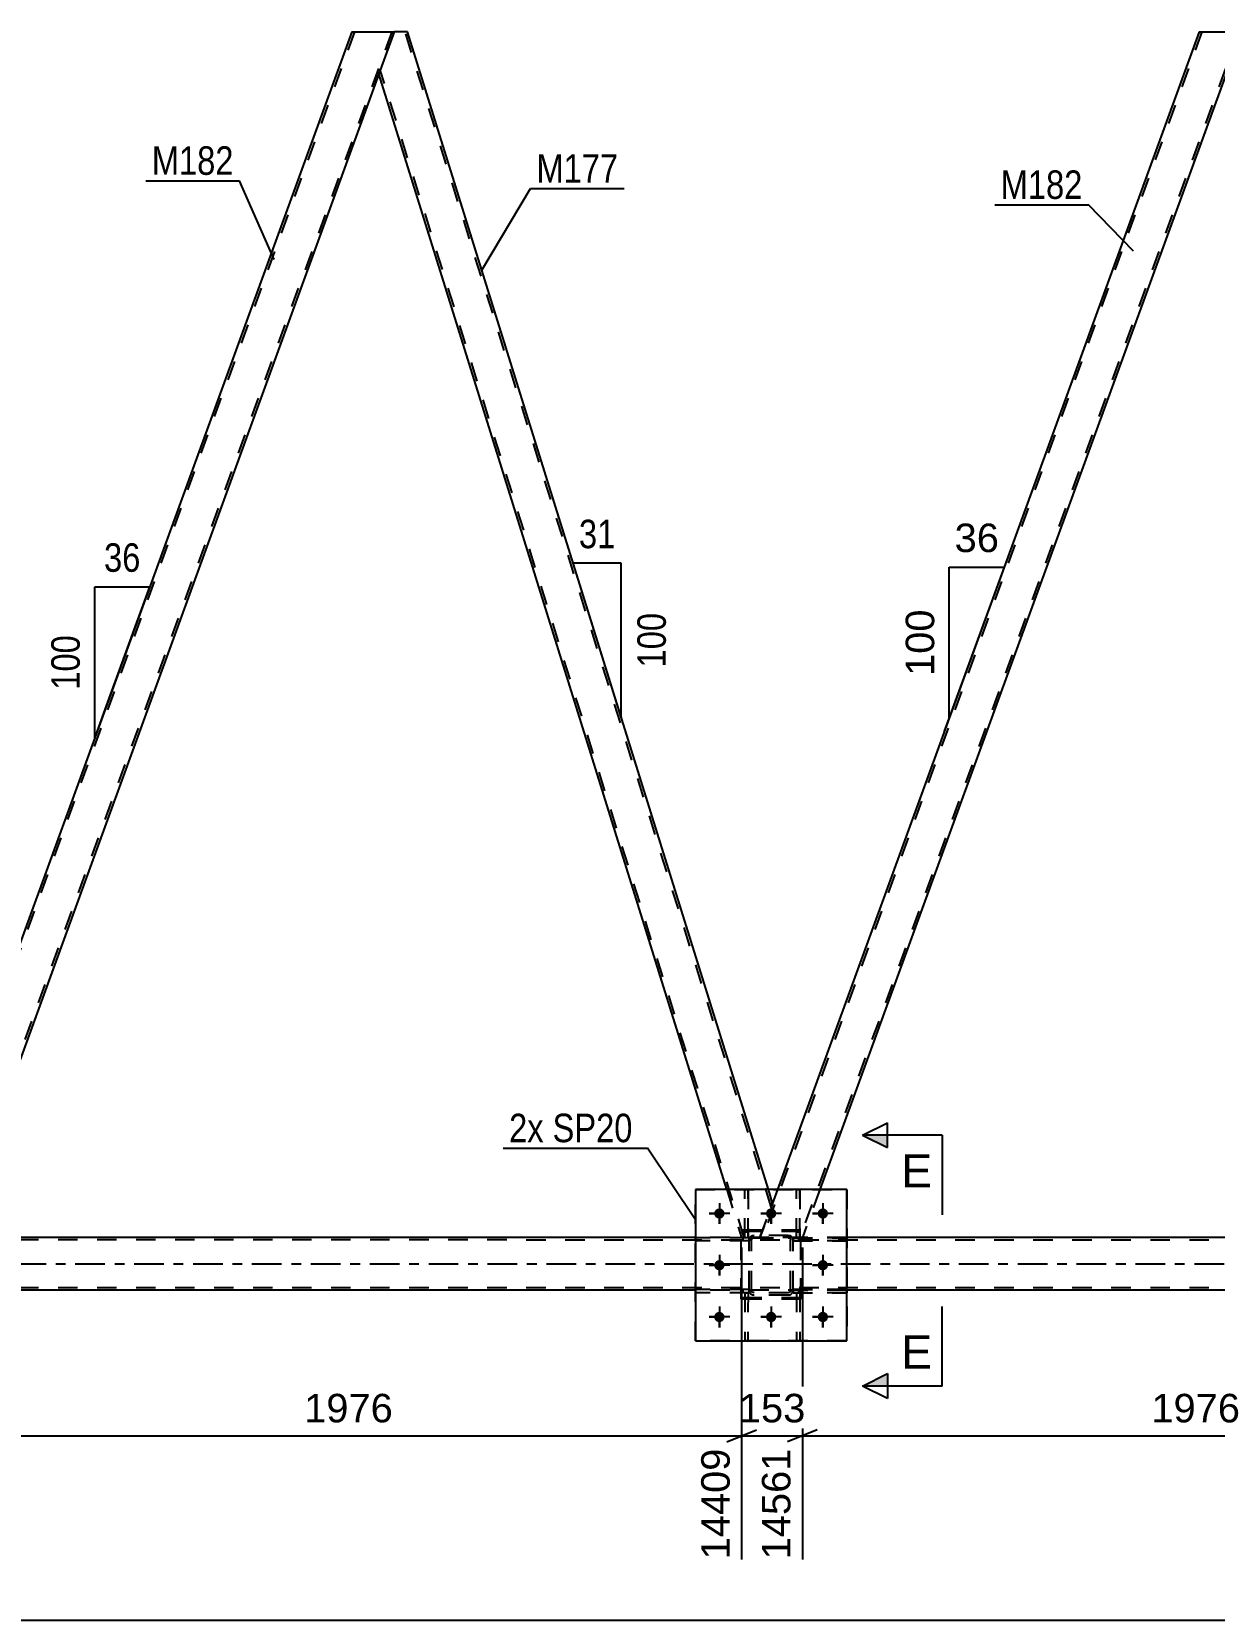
# Model space of a CAD drawing. Header units: millimetres. Extents: x 0 to 841, y 0 to 594.
# Drawn here: x 527.7 to 646.5, y 288 to 447.6 of the extents above; entities that cross this region are included whole.
import ezdxf

# ---------------------------------------------------------------- set-up
doc = ezdxf.new("R2010")
doc.units = ezdxf.units.MM
doc.linetypes.add('DXK_LINE_DOT2', pattern=[3.9198, 1.9599, -1.9599])
doc.linetypes.add('DXK_LINE_DOT3', pattern=[5.9187, 2.979, -0.9799, 0.9799, -0.9799])
doc.styles.add('Arial', font='ARIAL.TTF', dxfattribs={"height": 0.2})
doc.styles.add('Arial Narrow', font='ARIALN.TTF', dxfattribs={"height": 0.2})

# ---------------------------------------------------------------- blocks, each defined once
blk = doc.blocks.new('Part-318464264-3175 - 2863')
at = {"color": 7, "linetype": 'DXK_LINE_DOT2'}
for p, q in [((594.39, 316.04), (594.39, 331.24)), ((594.39, 331.24), (609.59, 331.24)), ((609.59, 331.24), (609.59, 316.04)), ((609.59, 316.04), (594.39, 316.04))]:
    blk.add_line(p, q, dxfattribs=at)
blk = doc.blocks.new('Part-318464264-3322 - 2863')
at = {"color": 7, "linetype": 'DXK_LINE_DOT2'}
for p, q in [((645.26, 447.62), (601.13, 326.42)), ((649, 447.62), (604.88, 326.42)), ((645.26, 447.62), (645.28, 447.62)), ((649.26, 447.62), (647.72, 443.38)), ((602.63, 331.24), (600.87, 326.42)), ((606.89, 331.24), (605.13, 326.42)), ((605.13, 326.42), (600.87, 326.42))]:
    blk.add_line(p, q, dxfattribs=at)
at = {"color": 2, "linetype": 'Continuous'}
for p, q in [((645, 447.62), (602.63, 331.24)), ((645, 447.62), (649.26, 447.62)), ((647.72, 443.38), (606.89, 331.24))]:
    blk.add_line(p, q, dxfattribs=at)
blk = doc.blocks.new('Part-318464264-2978 - 2863')
at = {"color": 2, "linetype": 'Continuous'}
for p, q in [((604.55, 331.24), (604.55, 331.24)), ((604.87, 331.24), (604.55, 331.24)), ((604.87, 331.24), (604.87, 331.24))]:
    blk.add_line(p, q, dxfattribs=at)
at = {"color": 7, "linetype": 'DXK_LINE_DOT2'}
for p, q in [((604.55, 326.4), (604.55, 331.24)), ((604.87, 326.4), (604.87, 331.24)), ((604.55, 327), (604.87, 327)), ((604.87, 326.4), (604.55, 326.4))]:
    blk.add_line(p, q, dxfattribs=at)
blk = doc.blocks.new('Part-318464264-3282 - 2863')
at = {"color": 7, "linetype": 'DXK_LINE_DOT2'}
for p, q in [((604.99, 327.18), (598.99, 327.18)), ((598.99, 320.38), (598.99, 327.18)), ((604.99, 320.38), (604.99, 327.18)), ((604.99, 320.38), (598.99, 320.38))]:
    blk.add_line(p, q, dxfattribs=at)
blk = doc.blocks.new('Part-318464264-2979 - 2863')
at = {"color": 7, "linetype": 'DXK_LINE_DOT2'}
for p, q in [((599.35, 326.4), (599.35, 331.24)), ((599.35, 331.24), (599.67, 331.24)), ((599.67, 331.24), (599.67, 326.4)), ((599.35, 327), (599.67, 327)), ((599.67, 326.4), (599.35, 326.4))]:
    blk.add_line(p, q, dxfattribs=at)
blk = doc.blocks.new('Part-318464264-2980 - 2863')
at = {"color": 7, "linetype": 'DXK_LINE_DOT2'}
for p, q in [((599.79, 321.2), (594.39, 321.2)), ((594.39, 321.2), (594.39, 320.88)), ((599.19, 320.88), (599.19, 321.2)), ((599.79, 320.88), (599.79, 321.2)), ((599.79, 320.88), (594.39, 320.88))]:
    blk.add_line(p, q, dxfattribs=at)
blk = doc.blocks.new('Part-318464264-2987 - 2863')
at = {"color": 7, "linetype": 'DXK_LINE_DOT2'}
for p, q in [((599.79, 326.4), (594.39, 326.4)), ((594.39, 326.4), (594.39, 326.08)), ((599.79, 326.08), (594.39, 326.08)), ((599.19, 326.08), (599.19, 326.4)), ((599.79, 326.08), (599.79, 326.4))]:
    blk.add_line(p, q, dxfattribs=at)
blk = doc.blocks.new('Part-318464264-2988 - 2863')
at = {"color": 7, "linetype": 'DXK_LINE_DOT2'}
for p, q in [((609.59, 321.2), (604.19, 321.2)), ((604.19, 321.2), (604.19, 320.88)), ((604.79, 320.88), (604.79, 321.2)), ((609.59, 320.88), (609.59, 321.2)), ((604.19, 320.88), (609.59, 320.88))]:
    blk.add_line(p, q, dxfattribs=at)
blk = doc.blocks.new('Part-318464264-3011 - 2863')
at = {"color": 7, "linetype": 'DXK_LINE_DOT2'}
for p, q in [((599.35, 320.88), (599.34, 316.04)), ((599.35, 320.88), (599.67, 320.88)), ((599.35, 320.28), (599.67, 320.28)), ((599.67, 320.88), (599.66, 316.04)), ((599.66, 316.04), (599.34, 316.04))]:
    blk.add_line(p, q, dxfattribs=at)
blk = doc.blocks.new('Part-318464264-3163 - 2863')
at = {"color": 7, "linetype": 'DXK_LINE_DOT2'}
for p, q in [((604.54, 320.88), (604.86, 320.88)), ((604.54, 320.88), (604.54, 316.04)), ((604.54, 320.28), (604.86, 320.28)), ((604.86, 320.88), (604.86, 316.04)), ((604.86, 316.04), (604.54, 316.04))]:
    blk.add_line(p, q, dxfattribs=at)
blk = doc.blocks.new('Part-318464264-3037 - 2863')
at = {"color": 7, "linetype": 'DXK_LINE_DOT2'}
for p, q in [((755.73, 326.16), (70.41, 326.23)), ((609.59, 326.42), (594.39, 326.42)), ((755.73, 321.36), (70.41, 321.43)), ((609.59, 321.14), (594.39, 321.14))]:
    blk.add_line(p, q, dxfattribs=at)
at = {"color": 2, "linetype": 'Continuous'}
for p, q in [((594.39, 326.42), (354.19, 326.44)), ((755.73, 326.4), (609.59, 326.42)), ((594.39, 321.14), (354.19, 321.16)), ((755.73, 321.12), (609.59, 321.14))]:
    blk.add_line(p, q, dxfattribs=at)
at = {"color": 7, "linetype": 'DXK_LINE_DOT3'}
blk.add_line((70.41, 323.83), (755.73, 323.76), dxfattribs=at)
blk = doc.blocks.new('Bolt-318464264-3039 - 2863')
at = {"color": 1, "linetype": 'Continuous'}
for p, q in [((596.79, 329.88), (596.79, 329.19)), ((601.99, 329.88), (601.99, 329.19)), ((607.19, 329.88), (607.19, 329.19)), ((595.75, 328.84), (596.44, 328.84)), ((596.79, 327.8), (596.79, 328.49)), ((597.83, 328.84), (597.14, 328.84)), ((600.95, 328.84), (601.64, 328.84)), ((601.99, 327.8), (601.99, 328.49)), ((603.03, 328.84), (602.34, 328.84)), ((606.15, 328.84), (606.84, 328.84)), ((607.19, 327.8), (607.19, 328.49)), ((608.23, 328.84), (607.54, 328.84)), ((596.79, 324.68), (596.79, 323.99)), ((607.19, 324.68), (607.19, 323.99)), ((595.75, 323.64), (596.44, 323.64)), ((596.79, 322.6), (596.79, 323.29)), ((597.83, 323.64), (597.14, 323.64)), ((606.15, 323.64), (606.84, 323.64)), ((607.19, 322.6), (607.19, 323.29)), ((608.23, 323.64), (607.54, 323.64)), ((596.79, 319.48), (596.79, 318.79)), ((601.99, 319.48), (601.99, 318.79)), ((607.19, 319.48), (607.19, 318.79)), ((595.75, 318.44), (596.44, 318.44)), ((596.79, 317.4), (596.79, 318.09)), ((597.83, 318.44), (597.14, 318.44)), ((600.95, 318.44), (601.64, 318.44)), ((601.99, 317.4), (601.99, 318.09)), ((603.03, 318.44), (602.34, 318.44)), ((606.15, 318.44), (606.84, 318.44)), ((607.19, 317.4), (607.19, 318.09)), ((608.23, 318.44), (607.54, 318.44))]:
    blk.add_line(p, q, dxfattribs=at)
blk = doc.blocks.new('Bolt-318464264-3040 - 2863')
at = {"linetype": 'Continuous'}
for points in [[(597.31, 328.84, -1), (596.27, 328.84, -1)], [(602.51, 328.84, -1), (601.47, 328.84, -1)], [(607.71, 328.84, -1), (606.67, 328.84, -1)], [(597.31, 323.64, -1), (596.27, 323.64, -1)], [(607.71, 323.64, -1), (606.67, 323.64, -1)], [(597.31, 318.44, -1), (596.27, 318.44, -1)], [(602.51, 318.44, -1), (601.47, 318.44, -1)], [(607.71, 318.44, -1), (606.67, 318.44, -1)]]:
    blk.add_hatch(color=1, dxfattribs=at).paths.add_polyline_path(points)
at = {"color": 1, "linetype": 'Continuous'}
for p, q in [((596.79, 329.88), (596.79, 327.8)), ((601.99, 329.88), (601.99, 327.8)), ((607.19, 329.88), (607.19, 327.8)), ((597.83, 328.84), (595.75, 328.84)), ((603.03, 328.84), (600.95, 328.84)), ((608.23, 328.84), (606.15, 328.84)), ((596.79, 324.68), (596.79, 322.6)), ((607.19, 324.68), (607.19, 322.6)), ((597.83, 323.64), (595.75, 323.64)), ((608.23, 323.64), (606.15, 323.64)), ((596.79, 319.48), (596.79, 317.4)), ((601.99, 319.48), (601.99, 317.4)), ((607.19, 319.48), (607.19, 317.4)), ((597.83, 318.44), (595.75, 318.44)), ((603.03, 318.44), (600.95, 318.44)), ((608.23, 318.44), (606.15, 318.44))]:
    blk.add_line(p, q, dxfattribs=at)
blk = doc.blocks.new('Part-318464264-3090 - 2863')
at = {"color": 7, "linetype": 'DXK_LINE_DOT2'}
for p, q in [((599.35, 320.88), (599.34, 316.04)), ((599.67, 320.88), (599.35, 320.88)), ((599.35, 320.28), (599.67, 320.28)), ((599.67, 320.88), (599.66, 316.04)), ((599.34, 316.04), (599.66, 316.04))]:
    blk.add_line(p, q, dxfattribs=at)
blk = doc.blocks.new('Part-318464264-3166 - 2863')
at = {"color": 7, "linetype": 'DXK_LINE_DOT2'}
for p, q in [((604.86, 320.88), (604.54, 320.88)), ((604.54, 320.88), (604.54, 316.04)), ((604.54, 320.28), (604.86, 320.28)), ((604.86, 320.88), (604.86, 316.04)), ((604.54, 316.04), (604.86, 316.04))]:
    blk.add_line(p, q, dxfattribs=at)
blk = doc.blocks.new('Part-318464264-3180 - 2863')
at = {"color": 2, "linetype": 'Continuous'}
for p, q in [((594.39, 331.24), (594.39, 316.04)), ((609.59, 331.24), (594.39, 331.24)), ((609.59, 316.04), (609.59, 331.24)), ((594.39, 316.04), (609.59, 316.04))]:
    blk.add_line(p, q, dxfattribs=at)
blk = doc.blocks.new('Part-318464264-3192 - 2863')
at = {"color": 2, "linetype": 'Continuous'}
for p, q in [((599.35, 331.24), (599.35, 331.24)), ((599.67, 331.24), (599.35, 331.24)), ((599.67, 331.24), (599.67, 331.24))]:
    blk.add_line(p, q, dxfattribs=at)
at = {"color": 7, "linetype": 'DXK_LINE_DOT2'}
for p, q in [((599.35, 326.4), (599.35, 331.24)), ((599.67, 326.4), (599.67, 331.24)), ((599.35, 327), (599.67, 327)), ((599.67, 326.4), (599.35, 326.4))]:
    blk.add_line(p, q, dxfattribs=at)
blk = doc.blocks.new('Part-318464264-3247 - 2863')
at = {"color": 7, "linetype": 'DXK_LINE_DOT2'}
for p, q in [((604.55, 326.4), (604.55, 331.24)), ((604.55, 331.24), (604.87, 331.24)), ((604.87, 331.24), (604.87, 326.4)), ((604.55, 327), (604.87, 327)), ((604.87, 326.4), (604.55, 326.4))]:
    blk.add_line(p, q, dxfattribs=at)
blk = doc.blocks.new('Part-318464264-3249 - 2863')
at = {"color": 7, "linetype": 'DXK_LINE_DOT2'}
for p, q in [((599.79, 321.2), (594.39, 321.2)), ((594.39, 320.88), (594.39, 321.2)), ((599.19, 320.88), (599.19, 321.2)), ((599.79, 321.2), (599.79, 320.88)), ((599.79, 320.88), (594.39, 320.88))]:
    blk.add_line(p, q, dxfattribs=at)
blk = doc.blocks.new('Part-318464264-3250 - 2863')
at = {"color": 7, "linetype": 'DXK_LINE_DOT2'}
for p, q in [((599.79, 326.4), (594.39, 326.4)), ((594.39, 326.08), (594.39, 326.4)), ((599.79, 326.08), (594.39, 326.08)), ((599.19, 326.08), (599.19, 326.4)), ((599.79, 326.4), (599.79, 326.08))]:
    blk.add_line(p, q, dxfattribs=at)
blk = doc.blocks.new('Part-318464264-3251 - 2863')
at = {"color": 7, "linetype": 'DXK_LINE_DOT2'}
for p, q in [((604.19, 320.88), (604.19, 321.2)), ((604.19, 321.2), (609.59, 321.2)), ((604.79, 320.88), (604.79, 321.2)), ((609.59, 321.2), (609.59, 320.88)), ((609.59, 320.88), (604.19, 320.88))]:
    blk.add_line(p, q, dxfattribs=at)
blk = doc.blocks.new('Part-318464264-3252 - 2863')
at = {"color": 7, "linetype": 'DXK_LINE_DOT2'}
for p, q in [((604.19, 326.08), (604.19, 326.4)), ((604.19, 326.4), (609.59, 326.4)), ((609.59, 326.08), (604.19, 326.08)), ((604.79, 326.08), (604.79, 326.4)), ((609.59, 326.4), (609.59, 326.08))]:
    blk.add_line(p, q, dxfattribs=at)
blk = doc.blocks.new('Part-318464264-3257 - 2863')
at = {"color": 7, "linetype": 'DXK_LINE_DOT2'}
for p, q in [((609.59, 326.4), (604.19, 326.4)), ((604.19, 326.4), (604.19, 326.08)), ((604.19, 326.08), (609.59, 326.08)), ((604.79, 326.08), (604.79, 326.4)), ((609.59, 326.08), (609.59, 326.4))]:
    blk.add_line(p, q, dxfattribs=at)
blk = doc.blocks.new('Part-318464264-3258 - 2863')
at = {"color": 7, "linetype": 'DXK_LINE_DOT2'}
for p, q in [((599.79, 326.16), (599.83, 326.34)), ((599.83, 326.34), (599.79, 326.16)), ((599.79, 321.12), (599.79, 326.16)), ((600.03, 326.16), (600.05, 326.25)), ((600.03, 321.12), (600.03, 326.16)), ((600.05, 326.25), (600.1, 326.33)), ((600.09, 326.6), (600.27, 326.64)), ((600.27, 326.64), (600.09, 326.6)), ((600.1, 326.33), (600.18, 326.38)), ((600.18, 326.38), (600.27, 326.4)), ((603.71, 326.64), (600.27, 326.64)), ((600.27, 326.4), (603.71, 326.4)), ((603.71, 326.64), (603.9, 326.6)), ((603.9, 326.6), (603.71, 326.64)), ((603.71, 326.4), (603.8, 326.38)), ((603.8, 326.38), (603.88, 326.33)), ((603.88, 326.33), (603.93, 326.25)), ((603.93, 326.25), (603.95, 326.16)), ((603.95, 321.12), (603.95, 326.16)), ((604.16, 326.34), (604.19, 326.16)), ((604.19, 326.16), (604.16, 326.34)), ((604.19, 321.12), (604.19, 326.16)), ((599.83, 320.94), (599.79, 321.12)), ((599.79, 321.12), (599.83, 320.94)), ((600.05, 321.03), (600.03, 321.12)), ((600.1, 320.95), (600.05, 321.03)), ((600.18, 320.9), (600.1, 320.95)), ((603.88, 320.95), (603.8, 320.9)), ((603.93, 321.03), (603.88, 320.95)), ((603.95, 321.12), (603.93, 321.03)), ((604.19, 321.12), (604.15, 320.94)), ((604.15, 320.94), (604.19, 321.12)), ((600.27, 320.64), (600.09, 320.68)), ((600.09, 320.68), (600.27, 320.64)), ((600.27, 320.88), (600.18, 320.9)), ((603.71, 320.88), (600.27, 320.88)), ((603.71, 320.64), (600.27, 320.64)), ((603.8, 320.9), (603.71, 320.88)), ((603.9, 320.68), (603.71, 320.64)), ((603.71, 320.64), (603.9, 320.68))]:
    blk.add_line(p, q, dxfattribs=at)
at = {"color": 7, "linetype": 'DXK_LINE_DOT3'}
blk.add_line((601.99, 323.64), (601.99, 323.64), dxfattribs=at)
at = {"color": 7, "linetype": 'DXK_LINE_DOT2'}
for centre, start, end in [((600.27, 326.16), 112.4946, 157.4946), ((600.27, 326.16), 112.4946, 157.4946), ((603.71, 326.16), 22.4946, 67.4946), ((603.71, 326.16), 22.4946, 67.4946), ((600.27, 321.12), 202.4946, 247.4946), ((600.27, 321.12), 202.4946, 247.4946), ((603.71, 321.12), 292.4946, 337.4946), ((603.71, 321.12), 292.4946, 337.4946)]:
    blk.add_arc(centre, 0.48, start, end, dxfattribs=at)
blk = doc.blocks.new('Part-318464264-3281 - 2863')
at = {"color": 7, "linetype": 'DXK_LINE_DOT2'}
for p, q in [((604.99, 327.04), (598.99, 327.04)), ((598.99, 320.24), (598.99, 327.04)), ((604.99, 320.24), (604.99, 327.04)), ((604.99, 320.24), (598.99, 320.24))]:
    blk.add_line(p, q, dxfattribs=at)
blk = doc.blocks.new('Part-318464264-3291 - 2863')
at = {"color": 2, "linetype": 'Continuous'}
for p, q in [((564.12, 447.62), (562.58, 443.39)), ((565.45, 447.62), (564.12, 447.62)), ((601.72, 331.24), (565.45, 447.62)), ((597.53, 331.24), (562.58, 443.39))]:
    blk.add_line(p, q, dxfattribs=at)
at = {"color": 7, "linetype": 'DXK_LINE_DOT2'}
for p, q in [((602, 329.51), (565.2, 447.62)), ((599.28, 326.42), (562.72, 443.76)), ((597.53, 331.24), (599.03, 326.42)), ((602.14, 329.89), (601.72, 331.24)), ((600.87, 326.42), (602.14, 329.89)), ((599.03, 326.42), (600.87, 326.42))]:
    blk.add_line(p, q, dxfattribs=at)
blk = doc.blocks.new('Part-318464264-3317 - 2863')
at = {"color": 7, "linetype": 'DXK_LINE_DOT2'}
for p, q in [((560.12, 447.62), (516, 326.42)), ((563.87, 447.62), (519.74, 326.42)), ((560.12, 447.62), (560.14, 447.62)), ((564.12, 447.62), (562.58, 443.39)), ((517, 329.89), (515.74, 326.42)), ((520, 326.42), (515.74, 326.42))]:
    blk.add_line(p, q, dxfattribs=at)
at = {"color": 2, "linetype": 'Continuous'}
for p, q in [((559.86, 447.62), (517, 329.89)), ((559.86, 447.62), (564.12, 447.62)), ((562.58, 443.39), (520, 326.42))]:
    blk.add_line(p, q, dxfattribs=at)
blk = doc.blocks.new('Part-318464264-3335 - 2863')
at = {"color": 7, "linetype": 'DXK_LINE_DOT2'}
for p, q in [((599.79, 326.16), (599.83, 326.34)), ((599.83, 326.34), (599.79, 326.16)), ((599.79, 321.12), (599.79, 326.16)), ((600.03, 326.16), (600.05, 326.25)), ((600.03, 321.12), (600.03, 326.16)), ((600.05, 326.25), (600.1, 326.33)), ((600.09, 326.6), (600.27, 326.64)), ((600.27, 326.64), (600.09, 326.6)), ((600.1, 326.33), (600.18, 326.38)), ((600.18, 326.38), (600.27, 326.4)), ((603.71, 326.64), (600.27, 326.64)), ((600.27, 326.4), (603.71, 326.4)), ((603.71, 326.64), (603.9, 326.6)), ((603.9, 326.6), (603.71, 326.64)), ((603.71, 326.4), (603.8, 326.38)), ((603.8, 326.38), (603.88, 326.33)), ((603.88, 326.33), (603.93, 326.25)), ((603.93, 326.25), (603.95, 326.16)), ((603.95, 321.12), (603.95, 326.16)), ((604.16, 326.34), (604.19, 326.16)), ((604.19, 326.16), (604.16, 326.34)), ((604.19, 321.12), (604.19, 326.16)), ((599.83, 320.94), (599.79, 321.12)), ((599.79, 321.12), (599.83, 320.94)), ((600.05, 321.03), (600.03, 321.12)), ((600.1, 320.95), (600.05, 321.03)), ((600.18, 320.9), (600.1, 320.95)), ((603.88, 320.95), (603.8, 320.9)), ((603.93, 321.03), (603.88, 320.95)), ((603.95, 321.12), (603.93, 321.03)), ((604.19, 321.12), (604.15, 320.94)), ((604.15, 320.94), (604.19, 321.12)), ((600.27, 320.64), (600.09, 320.68)), ((600.09, 320.68), (600.27, 320.64)), ((600.27, 320.88), (600.18, 320.9)), ((603.71, 320.88), (600.27, 320.88)), ((603.71, 320.64), (600.27, 320.64)), ((603.8, 320.9), (603.71, 320.88)), ((603.9, 320.68), (603.71, 320.64)), ((603.71, 320.64), (603.9, 320.68))]:
    blk.add_line(p, q, dxfattribs=at)
at = {"color": 7, "linetype": 'DXK_LINE_DOT3'}
blk.add_line((601.99, 323.64), (601.99, 323.64), dxfattribs=at)
at = {"color": 7, "linetype": 'DXK_LINE_DOT2'}
for centre, start, end in [((600.27, 326.16), 112.4946, 157.4946), ((600.27, 326.16), 112.4946, 157.4946), ((603.71, 326.16), 22.4946, 67.4946), ((603.71, 326.16), 22.4946, 67.4946), ((600.27, 321.12), 202.4946, 247.4946), ((600.27, 321.12), 202.4946, 247.4946), ((603.71, 321.12), 292.4946, 337.4946), ((603.71, 321.12), 292.4946, 337.4946)]:
    blk.add_arc(centre, 0.48, start, end, dxfattribs=at)
blk = doc.blocks.new('StraightDimension-318464264-4288 - 2863')
at = {"color": 7, "linetype": 'Continuous'}
blk.add_line((61.15, 287.96), (800.02, 287.96), dxfattribs=at)
blk = doc.blocks.new('StraightDimension-318464264-4093 - 2863')
at = {"color": 7, "linetype": 'Continuous'}
for p, q in [((605.13, 325.42), (605.13, 294.08)), ((684.16, 325.41), (684.16, 294.08)), ((606.63, 307.1), (603.63, 305.9)), ((682.66, 305.9), (685.66, 307.1)), ((605.13, 306.5), (684.16, 306.5))]:
    blk.add_line(p, q, dxfattribs=at)
at = {"color": 0}
blk.add_wipeout([(649.7, 307.25), (649.7, 311.45), (639.6, 311.45), (639.6, 307.25)], dxfattribs=at)
at = {"color": 0, "linetype": 'Continuous'}
blk.add_wipeout([(683.56, 305.8), (679.36, 305.8), (679.36, 293.48), (683.56, 293.48)], dxfattribs=at)
at = {"color": 3, "style": 'Arial'}
blk.add_text('1976', height=2.865, dxfattribs=at).set_placement((640.2, 307.85))
at = {"color": 3, "linetype": 'Continuous', "style": 'Arial'}
blk.add_text('16537', height=2.865, rotation=90.0002, dxfattribs=at).set_placement((682.96, 294.08))
blk = doc.blocks.new('StraightDimension-318464264-4079 - 2863')
at = {"color": 7, "linetype": 'Continuous'}
for p, q in [((599.03, 325.42), (599.03, 294.08)), ((605.13, 325.42), (605.13, 294.08)), ((597.53, 305.9), (600.53, 307.1)), ((606.63, 307.1), (603.63, 305.9)), ((599.03, 306.5), (605.13, 306.5))]:
    blk.add_line(p, q, dxfattribs=at)
at = {"color": 0}
blk.add_wipeout([(606.02, 307.25), (606.02, 311.45), (598.15, 311.45), (598.15, 307.25)], dxfattribs=at)
at = {"color": 0, "linetype": 'Continuous'}
blk.add_wipeout([(604.53, 305.8), (600.33, 305.8), (600.33, 293.48), (604.53, 293.48)], dxfattribs=at)
at = {"color": 3, "style": 'Arial'}
blk.add_text('153', height=2.865, dxfattribs=at).set_placement((598.75, 307.85))
at = {"color": 3, "linetype": 'Continuous', "style": 'Arial'}
blk.add_text('14561', height=2.865, rotation=90.0002, dxfattribs=at).set_placement((603.93, 294.08))
blk = doc.blocks.new('AngleDimension-318464264-3406 - 2863')
at = {"color": 7, "linetype": 'Continuous'}
for p, q in [((534.02, 391.84), (539.56, 391.84)), ((534.02, 376.62), (539.56, 391.84)), ((534.02, 376.62), (534.02, 391.84)), ((534.8, 378.77), (539.56, 391.84))]:
    blk.add_line(p, q, dxfattribs=at)
at = {"color": 0}
for points in [[(539.22, 392.74), (539.22, 396.94), (534.36, 396.94), (534.36, 392.74)], [(533.12, 387.58), (528.92, 387.58), (528.92, 380.89), (533.12, 380.89)]]:
    blk.add_wipeout(points, dxfattribs=at)
at = {"color": 3, "style": 'Arial Narrow'}
blk.add_text('36', height=2.863, dxfattribs=at).set_placement((534.96, 393.34))
blk.add_text('100', height=2.863, rotation=90.0002, dxfattribs=at).set_placement((532.52, 381.49))
blk = doc.blocks.new('AngleDimension-318464264-3392 - 2863')
at = {"color": 7, "linetype": 'Continuous'}
for p, q in [((586.91, 394.21), (582.1, 394.21)), ((586.91, 378.74), (582.1, 394.21)), ((586.91, 378.74), (586.91, 394.21)), ((586.88, 378.85), (586.91, 378.74))]:
    blk.add_line(p, q, dxfattribs=at)
at = {"color": 0}
for points in [[(586.93, 395.11), (586.93, 399.31), (582.08, 399.31), (582.08, 395.11)], [(592.01, 389.82), (587.81, 389.82), (587.81, 383.13), (592.01, 383.13)]]:
    blk.add_wipeout(points, dxfattribs=at)
at = {"color": 3, "style": 'Arial Narrow'}
blk.add_text('31', height=2.863, dxfattribs=at).set_placement((582.68, 395.71))
blk.add_text('100', height=2.863, rotation=90.0002, dxfattribs=at).set_placement((591.41, 383.73))
blk = doc.blocks.new('AngleDimension-318464264-3878 - 2863')
at = {"color": 7, "linetype": 'Continuous'}
for p, q in [((619.88, 393.82), (625.43, 393.82)), ((619.88, 378.59), (625.43, 393.82)), ((619.88, 378.59), (619.88, 393.82)), ((619.42, 377.32), (619.88, 378.59))]:
    blk.add_line(p, q, dxfattribs=at)
at = {"color": 0}
for points in [[(625.48, 394.72), (625.48, 398.92), (619.83, 398.92), (619.83, 394.72)], [(618.98, 390.14), (614.78, 390.14), (614.78, 382.27), (618.98, 382.27)]]:
    blk.add_wipeout(points, dxfattribs=at)
at = {"color": 3, "style": 'Arial'}
blk.add_text('36', height=2.865, dxfattribs=at).set_placement((620.43, 395.32))
blk.add_text('100', height=2.865, rotation=90.0002, dxfattribs=at).set_placement((618.38, 382.87))
blk = doc.blocks.new('StraightDimension-318464264-4065 - 2863')
at = {"color": 7, "linetype": 'Continuous'}
for p, q in [((520, 325.42), (520, 294.08)), ((599.03, 325.42), (599.03, 294.08)), ((521.5, 307.1), (518.5, 305.9)), ((597.53, 305.9), (600.53, 307.1)), ((520, 306.5), (599.03, 306.5))]:
    blk.add_line(p, q, dxfattribs=at)
at = {"color": 0}
blk.add_wipeout([(564.56, 307.25), (564.56, 311.45), (554.47, 311.45), (554.47, 307.25)], dxfattribs=at)
at = {"color": 0, "linetype": 'Continuous'}
blk.add_wipeout([(598.43, 305.8), (594.23, 305.8), (594.23, 293.48), (598.43, 293.48)], dxfattribs=at)
at = {"color": 3, "style": 'Arial'}
blk.add_text('1976', height=2.865, dxfattribs=at).set_placement((555.07, 307.85))
at = {"color": 3, "linetype": 'Continuous', "style": 'Arial'}
blk.add_text('14409', height=2.865, rotation=90.0002, dxfattribs=at).set_placement((597.83, 294.08))
blk = doc.blocks.new('Mark-318464264-3287 - 2863')
at = {"color": 0}
blk.add_wipeout([(586.64, 432.45), (586.64, 435.45), (578.41, 435.45), (578.41, 432.45)], dxfattribs=at)
blk.add_wipeout([(586.64, 432.45), (586.64, 435.45), (578.41, 435.45), (578.41, 432.45)], dxfattribs=at)
at = {"color": 30, "linetype": 'Continuous'}
for p, q in [((572.92, 423.65), (577.81, 431.85)), ((577.81, 431.85), (587.24, 431.85))]:
    blk.add_line(p, q, dxfattribs=at)
at = {"color": 3, "style": 'Arial Narrow'}
blk.add_text('M177', height=2.863, dxfattribs=at).set_placement((578.41, 432.45))
blk = doc.blocks.new('Mark-318464264-3313 - 2863')
at = {"color": 0}
blk.add_wipeout([(547.98, 433.24), (547.98, 436.24), (539.76, 436.24), (539.76, 433.24)], dxfattribs=at)
blk.add_wipeout([(547.98, 433.24), (547.98, 436.24), (539.76, 436.24), (539.76, 433.24)], dxfattribs=at)
at = {"color": 30, "linetype": 'Continuous'}
for p in [(539.16, 432.64), (552.06, 424.72)]:
    blk.add_line(p, (548.58, 432.64), dxfattribs=at)
at = {"color": 3, "style": 'Arial Narrow'}
blk.add_text('M182', height=2.863, dxfattribs=at).set_placement((539.76, 433.24))
blk = doc.blocks.new('Mark-318464264-3318 - 2863')
at = {"color": 0}
blk.add_wipeout([(633.28, 430.82), (633.28, 433.82), (625.06, 433.82), (625.06, 430.82)], dxfattribs=at)
blk.add_wipeout([(633.28, 430.82), (633.28, 433.82), (625.06, 433.82), (625.06, 430.82)], dxfattribs=at)
at = {"color": 30, "linetype": 'Continuous'}
for p in [(624.46, 430.22), (638.42, 425.58)]:
    blk.add_line(p, (633.88, 430.22), dxfattribs=at)
at = {"color": 3, "style": 'Arial Narrow'}
blk.add_text('M182', height=2.863, dxfattribs=at).set_placement((625.06, 430.82))
blk = doc.blocks.new('SectionMark-318464264-4374 - 2863')
at = {"linetype": 'Continuous'}
for points in [[(613.67, 336.71), (613.67, 335.46), (611.17, 336.71)], [(613.67, 312.75), (613.67, 311.5), (611.17, 311.5)]]:
    blk.add_hatch(color=6, dxfattribs=at).paths.add_polyline_path(points)
at = {"color": 6, "linetype": 'Continuous'}
for p, q in [((611.17, 336.71), (613.67, 337.96)), ((613.67, 335.46), (613.67, 337.96)), ((619.17, 336.71), (611.17, 336.71)), ((611.17, 336.71), (613.67, 335.46)), ((619.17, 336.71), (619.17, 328.71)), ((619.17, 311.5), (619.17, 319.5)), ((611.17, 311.5), (613.67, 312.75)), ((619.17, 311.5), (611.17, 311.5)), ((613.67, 310.25), (611.17, 311.5)), ((613.67, 312.75), (613.67, 310.25))]:
    blk.add_line(p, q, dxfattribs=at)
at = {"color": 0, "linetype": 'Continuous'}
for points in [[(618.17, 331.46), (618.17, 334.96), (615.06, 334.96), (615.06, 331.46)], [(618.17, 313.25), (618.17, 316.75), (615.06, 316.75), (615.06, 313.25)]]:
    blk.add_wipeout(points, dxfattribs=at)
at = {"color": 3, "linetype": 'Continuous', "style": 'Arial'}
for p in [(615.06, 331.46), (615.06, 313.25)]:
    blk.add_text('E', height=3.34, dxfattribs=at).set_placement(p)
blk = doc.blocks.new('MarkSet-318464264-4398 - 2863')
at = {"color": 30, "linetype": 'Continuous'}
blk.add_line((594.39, 328.19), (589.57, 335.41), dxfattribs=at)
at = {"color": 0}
for points in [[(579.13, 336.01), (579.13, 339.01), (575.66, 339.01), (575.66, 336.01)], [(588.07, 336.01), (588.07, 339.01), (580.03, 339.01), (580.03, 336.01)]]:
    blk.add_wipeout(points, dxfattribs=at)
for points in [[(579.13, 336.01), (579.13, 339.01), (575.66, 339.01), (575.66, 336.01)], [(588.07, 336.01), (588.07, 339.01), (580.03, 339.01), (580.03, 336.01)]]:
    blk.add_wipeout(points, dxfattribs=at)
at = {"color": 30, "linetype": 'Continuous'}
blk.add_line((575.06, 335.41), (589.57, 335.41), dxfattribs=at)
at = {"color": 3, "style": 'Arial Narrow'}
for s, p in [('2x', (575.66, 336.01)), ('SP20', (580.03, 336.01))]:
    blk.add_text(s, height=2.863, dxfattribs=at).set_placement(p)

msp = doc.modelspace()

# ---------------------------------------------------------------- block references
for name in ['Part-318464264-3317 - 2863', 'Part-318464264-3291 - 2863', 'Part-318464264-3322 - 2863', 'Part-318464264-3175 - 2863', 'Part-318464264-3180 - 2863', 'Part-318464264-2979 - 2863', 'Part-318464264-3192 - 2863', 'Part-318464264-2978 - 2863', 'Part-318464264-3247 - 2863', 'Bolt-318464264-3039 - 2863', 'Bolt-318464264-3040 - 2863', 'Part-318464264-3037 - 2863', 'Part-318464264-2987 - 2863', 'Part-318464264-3250 - 2863', 'Part-318464264-3282 - 2863', 'Part-318464264-3281 - 2863', 'Part-318464264-3258 - 2863', 'Part-318464264-3335 - 2863', 'Part-318464264-3252 - 2863', 'Part-318464264-3257 - 2863', 'Part-318464264-2980 - 2863', 'Part-318464264-3249 - 2863', 'Part-318464264-2988 - 2863', 'Part-318464264-3251 - 2863', 'Part-318464264-3011 - 2863', 'Part-318464264-3090 - 2863', 'Part-318464264-3163 - 2863', 'Part-318464264-3166 - 2863']:
    msp.add_blockref(name, (0, 0))

# ---------------------------------------------------------------- next in the draw order: block references
msp.add_blockref('StraightDimension-318464264-4288 - 2863', (0, 0))

# ---------------------------------------------------------------- next in the draw order: block references
for name in ['Mark-318464264-3313 - 2863', 'Mark-318464264-3287 - 2863', 'Mark-318464264-3318 - 2863', 'AngleDimension-318464264-3392 - 2863', 'AngleDimension-318464264-3878 - 2863', 'AngleDimension-318464264-3406 - 2863', 'MarkSet-318464264-4398 - 2863', 'StraightDimension-318464264-4093 - 2863']:
    msp.add_blockref(name, (0, 0))

# ---------------------------------------------------------------- next in the draw order: block references
for name in ['SectionMark-318464264-4374 - 2863', 'StraightDimension-318464264-4079 - 2863']:
    msp.add_blockref(name, (0, 0))

# ---------------------------------------------------------------- next in the draw order: block references
msp.add_blockref('StraightDimension-318464264-4065 - 2863', (0, 0))

doc.saveas('drawing.dxf')
